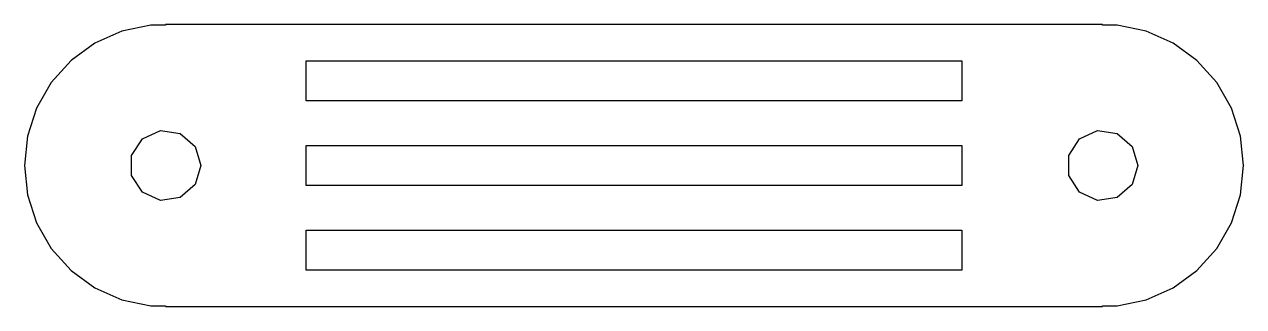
# Model space of a CAD drawing. Header units: metres. Extents: x -107 to 14, y -14 to 14.
import ezdxf

# ---------------------------------------------------------------- set-up
doc = ezdxf.new("R2010")
doc.units = ezdxf.units.M

msp = doc.modelspace()

# ---------------------------------------------------------------- linework, layer by layer
for p, q in [((-97.3262, 13.3148), (-100, 12.1243)), ((-94.4634, 13.9233), (-97.3262, 13.3148)), ((-93, 13.9233), (-94.4634, 13.9233)), ((0, 14), (-93, 14)), ((-93, 14), (-93, 13.9233)), ((0, 13.9233), (0, 14)), ((1.46339, 13.9233), (0, 13.9233)), ((4.32623, 13.3148), (1.46339, 13.9233)), ((7, 12.1243), (4.32623, 13.3148)), ((-100, 12.1243), (-102.368, 10.404)), ((9.36783, 10.404), (7, 12.1243)), ((-102.368, 10.404), (-104.326, 8.22899)), ((-79.05, 6.39999), (-79.05, 10.4)), ((-79.05, 10.4), (-13.95, 10.4)), ((-13.95, 10.4), (-13.95, 6.39999)), ((11.3262, 8.22899), (9.36783, 10.404)), ((-104.326, 8.22899), (-105.79, 5.69431)), ((12.7896, 5.69431), (11.3262, 8.22899)), ((-13.95, 6.39999), (-79.05, 6.39999)), ((-105.79, 5.69431), (-106.694, 2.91075)), ((13.6941, 2.91075), (12.7896, 5.69431)), ((-106.694, 2.91075), (-107, 0)), ((-96.3582, 0.986053), (-95.292, 2.64511)), ((-95.292, 2.64511), (-93.4981, 3.46437)), ((-93.4981, 3.46437), (-91.5461, 3.1837)), ((-91.5461, 3.1837), (-90.0556, 1.89224)), ((-3.35822, 0.986053), (-2.29201, 2.64511)), ((-2.29201, 2.64511), (-0.498093, 3.46437)), ((-0.498093, 3.46437), (1.45395, 3.1837)), ((1.45395, 3.1837), (2.94438, 1.89224)), ((14, 0), (13.6941, 2.91075)), ((-90.0556, 1.89224), (-89.5, 0)), ((-79.05, -2), (-79.05, 2)), ((-79.05, 2), (-13.95, 2)), ((-13.95, 2), (-13.95, -2)), ((2.94438, 1.89224), (3.5, 0)), ((-107, 0), (-106.694, -2.91075)), ((-96.3582, -0.986053), (-96.3582, 0.986053)), ((-89.5, 0), (-90.0556, -1.89224)), ((-3.35822, -0.986053), (-3.35822, 0.986053)), ((3.5, 0), (2.94438, -1.89224)), ((13.6941, -2.91075), (14, 0)), ((-95.292, -2.64511), (-96.3582, -0.986053)), ((-2.29201, -2.64511), (-3.35822, -0.986053)), ((-90.0556, -1.89224), (-91.5461, -3.1837)), ((-13.95, -2), (-79.05, -2)), ((2.94438, -1.89224), (1.45395, -3.1837)), ((-106.694, -2.91075), (-105.79, -5.69431)), ((-93.4981, -3.46437), (-95.292, -2.64511)), ((-91.5461, -3.1837), (-93.4981, -3.46437)), ((-0.498093, -3.46437), (-2.29201, -2.64511)), ((1.45395, -3.1837), (-0.498093, -3.46437)), ((12.7896, -5.69431), (13.6941, -2.91075)), ((-105.79, -5.69431), (-104.326, -8.22899)), ((11.3262, -8.22899), (12.7896, -5.69431)), ((-79.05, -10.4), (-79.05, -6.39999)), ((-79.05, -6.39999), (-13.95, -6.39999)), ((-13.95, -6.39999), (-13.95, -10.4)), ((-104.326, -8.22899), (-102.368, -10.404)), ((9.36783, -10.404), (11.3262, -8.22899)), ((-102.368, -10.404), (-100, -12.1243)), ((-13.95, -10.4), (-79.05, -10.4)), ((7, -12.1243), (9.36783, -10.404)), ((-100, -12.1243), (-97.3262, -13.3148)), ((4.32623, -13.3148), (7, -12.1243)), ((-97.3262, -13.3148), (-94.4634, -13.9233)), ((-94.4634, -13.9233), (-93, -13.9233)), ((-93, -13.9233), (-93, -14)), ((-93, -14), (0, -14)), ((0, -13.9233), (1.46339, -13.9233)), ((0, -14), (0, -13.9233)), ((1.46339, -13.9233), (4.32623, -13.3148))]:
    msp.add_line(p, q)

doc.saveas('drawing.dxf')
